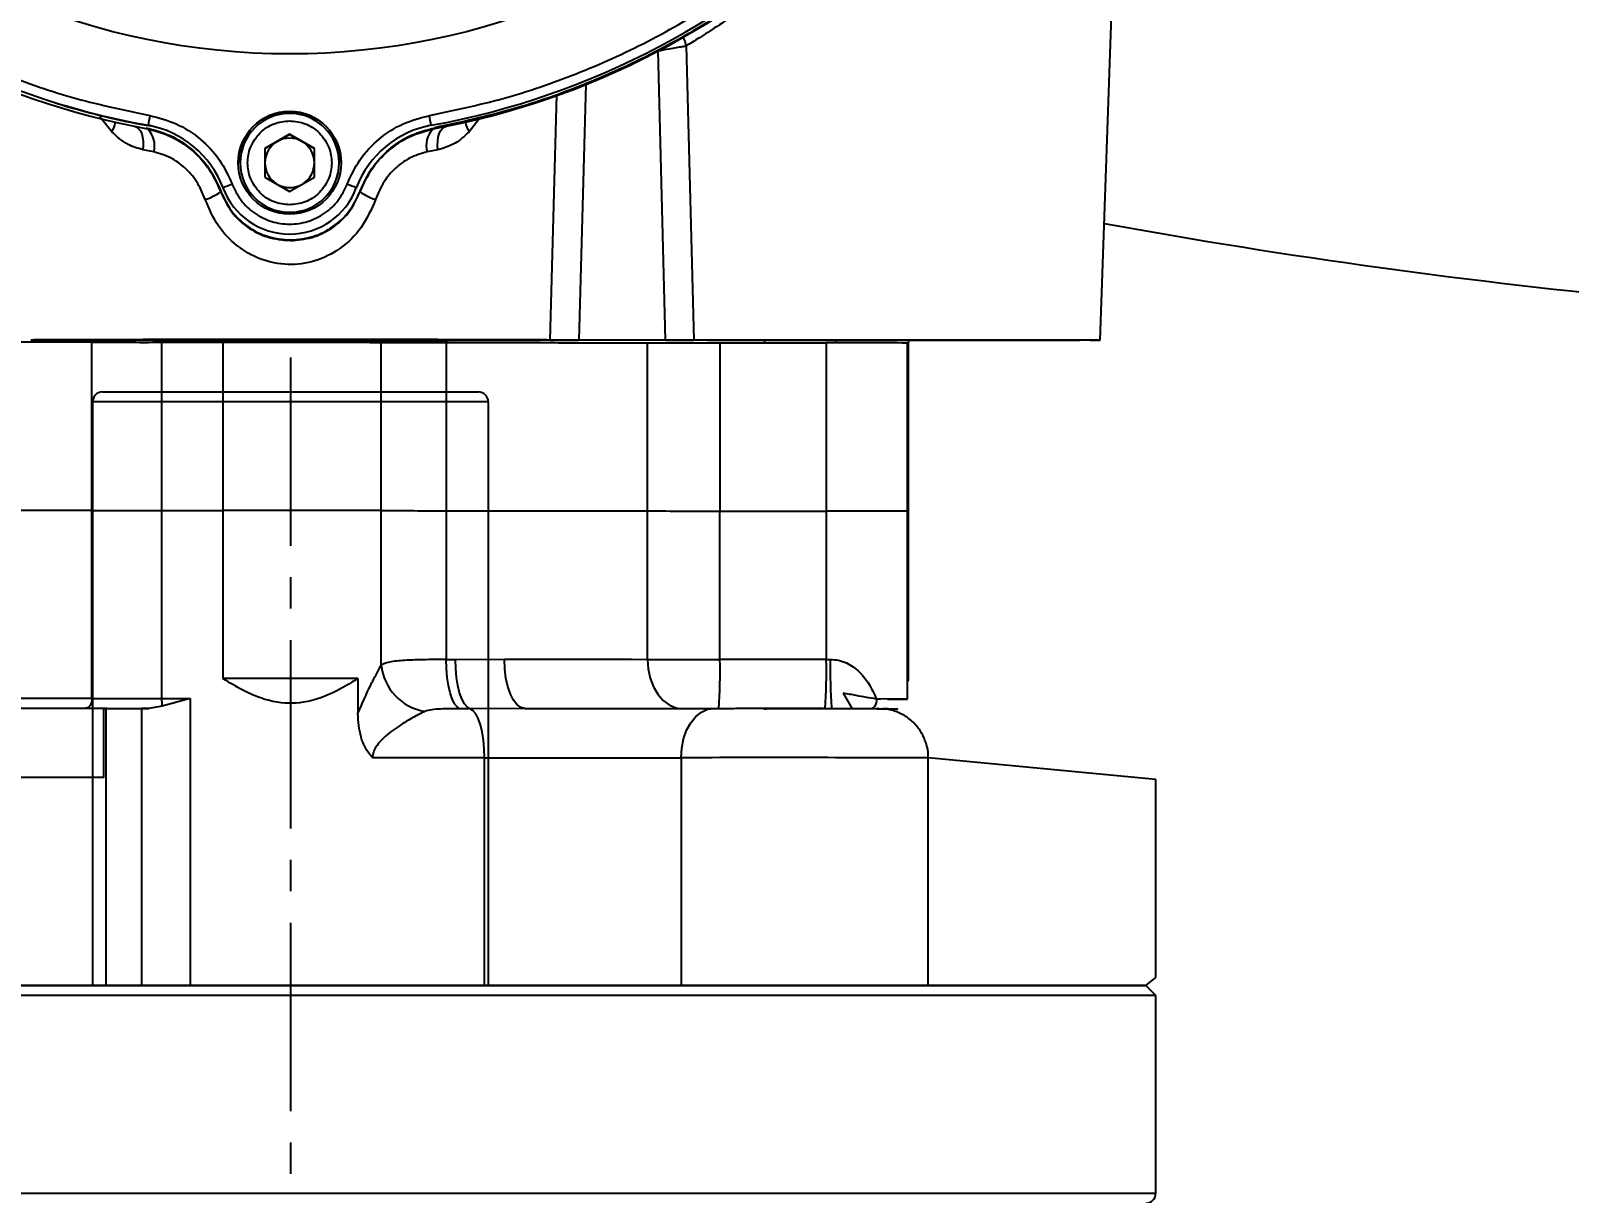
# Model space of a CAD drawing. Header units: millimetres. Extents: x 2160 to 4596, y 811 to 2534.
# Drawn here: x 3775.4 to 3931, y 2052.5 to 2170 of the extents above; entities that cross this region are included whole.
import ezdxf

# ---------------------------------------------------------------- set-up
doc = ezdxf.new("R2010")
doc.units = ezdxf.units.MM
doc.linetypes.add('CENTER2', pattern=[28.575, 19.05, -3.175, 3.175, -3.175])
doc.layers.add('2细线层', color=4, linetype='Continuous', lineweight=35)
doc.styles.get("Standard").update_dxf_attribs({"font": 'arial.ttf'})
doc.styles.add('TH_GBDIM', font='simplex.shx', dxfattribs={"width": 0.707, "bigfont": 'hzfs.shx'})
doc.dimstyles.new('ISO-25$0', dxfattribs={"dimtxt": 2.5, "dimasz": 2.5, "dimexe": 1.25, "dimexo": 0.625, "dimtad": 1, "dimtxsty": 'Standard', "dimcen": 2.5, "dimdle": 5, "dimadec": 0, "dimazin": 0, "dimtfac": 1, "dimtmove": 0, "dimatfit": 3, "dimfxl": 0, "dimarcsym": 0})

# ---------------------------------------------------------------- blocks, each defined once
blk = doc.blocks.new('*U48')
at = {"layer": '2细线层', "color": 0, "linetype": 'CENTER2', "lineweight": -3, "transparency": 16777216}
blk.add_line((0, 514.5), (0, -12.5), dxfattribs=at)
blk = doc.blocks.new('*D63')
at = {"color": 1, "linetype": 'Continuous', "transparency": 16777216}
for p, q in [((3799.19, 2073.53), (3686.81, 2073.53)), ((3696.81, 1625.03), (3696.81, 2061.03)), ((3799.19, 1612.53), (3686.81, 1612.53))]:
    blk.add_line(p, q, dxfattribs=at)
at = {"color": 1, "linetype": 'ByBlock', "transparency": 16777216}
for points in [[(3694.73, 2061.03), (3698.89, 2061.03), (3696.81, 2073.53)], [(3694.73, 1625.03), (3698.89, 1625.03), (3696.81, 1612.53)]]:
    blk.add_solid(points, dxfattribs=at)
at = {"layer": 'Defpoints', "color": 0, "linetype": 'ByBlock', "transparency": 16777216}
for p in [(3696.81, 2073.53), (3801.69, 2073.53), (3801.69, 1612.53)]:
    blk.add_point(p, dxfattribs=at)
at = {"color": 1, "linetype": 'ByBlock', "lineweight": -3, "transparency": 16777216, "insert": (3684.31, 1843.03), "char_height": 15, "attachment_point": 5, "rotation": 90, "style": 'TH_GBDIM'}
blk.add_mtext('461', dxfattribs=at)

msp = doc.modelspace()

# ---------------------------------------------------------------- linework, layer by layer
at = {"color": 7, "linetype": 'Continuous', "lineweight": 25}
for p, q in [((3883.559, 2138.774), (3886.809, 2231.811)), ((3841.69, 2168.518), (3842.474, 2138.788)), ((3839.607, 2138.783), (3838.863, 2168.016)), ((3831.563, 2164.641), (3830.859, 2138.783)), ((3827.944, 2138.788), (3828.635, 2163.579)), ((3783.626, 2159.848), (3782.435, 2161.344)), ((3820.943, 2161.338), (3819.757, 2159.848)), ((3785.927, 2160.398), (3787.073, 2160.178)), ((3787.073, 2160.178), (3787.073, 2160.25)), ((3787.302, 2160.458), (3787.302, 2160.492)), ((3801.614, 2159.586), (3799.114, 2158.143)), ((3800.364, 2158.858), (3801.614, 2159.58)), ((3804.114, 2158.143), (3801.614, 2159.586)), ((3801.614, 2159.58), (3801.614, 2159.586)), ((3801.614, 2159.58), (3802.864, 2158.858)), ((3815.927, 2160.492), (3815.927, 2160.458)), ((3816.309, 2160.177), (3817.456, 2160.398)), ((3816.309, 2160.25), (3816.309, 2160.177)), ((3787.865, 2157.802), (3786.78, 2158.03)), ((3799.114, 2158.136), (3800.364, 2158.858)), ((3799.114, 2158.143), (3799.114, 2155.256)), ((3802.864, 2158.858), (3804.114, 2158.136)), ((3804.114, 2155.256), (3804.114, 2158.143)), ((3816.602, 2158.029), (3815.517, 2157.802)), ((3796.614, 2156.698), (3796.614, 2156.687)), ((3806.614, 2156.687), (3806.614, 2156.698)), ((3799.114, 2155.256), (3801.614, 2153.813)), ((3801.614, 2153.813), (3804.114, 2155.256)), ((3794.643, 2153.838), (3794.643, 2153.771)), ((3794.874, 2154.17), (3794.874, 2154.136)), ((3808.354, 2154.136), (3808.354, 2154.17)), ((3808.739, 2153.771), (3808.739, 2153.838)), ((3781.627, 2121.558), (3781.627, 2138.558)), ((3785.842, 2138.531), (3785.838, 2138.728)), ((3788.657, 2138.554), (3788.657, 2121.554)), ((3792.423, 2138.81), (3792.441, 2138.547)), ((3794.868, 2138.556), (3794.868, 2121.556)), ((3810.871, 2121.547), (3810.871, 2138.547)), ((3810.941, 2138.546), (3810.959, 2138.81)), ((3817.446, 2138.532), (3817.445, 2121.532)), ((3817.544, 2138.728), (3817.54, 2138.531)), ((3839.607, 2138.783), (3830.859, 2138.783)), ((3839.607, 2138.766), (3830.859, 2138.766)), ((3837.794, 2121.505), (3837.794, 2138.505)), ((3845.121, 2138.499), (3855.871, 2138.5)), ((3845.121, 2138.499), (3845.121, 2121.499)), ((3849.642, 2138.499), (3849.658, 2138.739)), ((3855.871, 2138.5), (3855.871, 2121.5)), ((3856.86, 2138.732), (3856.856, 2138.448)), ((3864.069, 2121.482), (3864.069, 2138.482)), ((3864.069, 2138.431), (3864.191, 2138.428)), ((3864.191, 2138.428), (3864.212, 2138.73)), ((3864.191, 2121.428), (3864.191, 2138.428)), ((3781.626, 2102.558), (3781.627, 2121.558)), ((3788.657, 2121.554), (3788.657, 2102.554)), ((3794.868, 2121.556), (3794.868, 2104.556)), ((3810.871, 2105.939), (3810.871, 2121.547)), ((3817.445, 2121.532), (3817.445, 2106.482)), ((3837.794, 2121.505), (3837.802, 2121.505)), ((3837.794, 2106.505), (3837.794, 2121.505)), ((3845.121, 2121.499), (3855.871, 2121.5)), ((3845.121, 2106.499), (3845.121, 2121.499)), ((3855.871, 2121.5), (3855.871, 2106.5)), ((3864.069, 2102.482), (3864.069, 2121.482)), ((3864.069, 2121.431), (3864.191, 2121.428)), ((3864.191, 2104.428), (3864.191, 2121.428)), ((3818.378, 2106.481), (3823.32, 2106.527)), ((3855.871, 2106.5), (3845.121, 2106.499)), ((3808.513, 2104.556), (3808.513, 2101.029)), ((3857.565, 2103.084), (3858.497, 2101.49)), ((3864.069, 2104.307), (3864.191, 2104.428)), ((3782.834, 2094.545), (3782.834, 2101.545)), ((3782.834, 2101.541), (3783.042, 2101.543)), ((3783.042, 2101.543), (3786.637, 2101.55)), ((3783.042, 2101.543), (3783.042, 2073.543)), ((3786.637, 2101.55), (3786.637, 2073.55)), ((3788.737, 2101.78), (3787.385, 2101.551)), ((3791.548, 2102.555), (3788.737, 2101.78)), ((3791.548, 2102.555), (3791.548, 2073.555)), ((3824.804, 2101.534), (3819.851, 2101.516)), ((3825.441, 2101.537), (3824.804, 2101.534)), ((3852.069, 2101.51), (3852.069, 2101.494)), ((3821.323, 2073.55), (3821.323, 2096.55)), ((3841.194, 2096.558), (3841.193, 2073.558)), ((3866.188, 2073.534), (3866.188, 2096.534)), ((3801.691, 2073.535), (3715.191, 2073.535)), ((3888.191, 2073.535), (3801.691, 2073.535)), ((3889.191, 2072.535), (3888.191, 2073.535)), ((3889.191, 2072.535), (3714.191, 2072.535))]:
    msp.add_line(p, q, dxfattribs=at)
at = {"color": 7, "linetype": 'Continuous', "lineweight": -3}
for p, q in [((3782.691, 2133.535), (3820.691, 2133.535)), ((3781.691, 2132.535), (3781.691, 2073.535)), ((3821.691, 2132.535), (3781.691, 2132.535)), ((3821.691, 2132.535), (3821.691, 2073.535)), ((3715.191, 2073.535), (3888.191, 2073.535)), ((3889.191, 2072.535), (3714.191, 2072.535)), ((3889.19, 2052.535), (3889.19, 2072.535)), ((3889.191, 2052.535), (3889.191, 2072.535)), ((3714.191, 2052.535), (3889.191, 2052.535))]:
    msp.add_line(p, q, dxfattribs=at)
at = {"linetype": 'ByBlock'}
for p, q in [((3889.187, 2094.374), (3866.161, 2096.545)), ((3889.187, 2074.344), (3889.187, 2094.374)), ((3737.193, 2073.535), (3866.188, 2073.534)), ((3888.191, 2073.535), (3889.187, 2074.344))]:
    msp.add_line(p, q, dxfattribs=at)
at = {"color": 7, "linetype": 'Continuous', "lineweight": 25, "flags": 128}
for points in [[(3841.69, 2168.518), (3841.588, 2169.004), (3841.415, 2169.388)], [(3785.927, 2160.398), (3786.148, 2160.312), (3786.347, 2160.151), (3786.517, 2159.919), (3786.652, 2159.625), (3786.748, 2159.277), (3786.803, 2158.887), (3786.813, 2158.466), (3786.78, 2158.03)], [(3816.602, 2158.029), (3816.569, 2158.466), (3816.58, 2158.886), (3816.634, 2159.277), (3816.73, 2159.624), (3816.866, 2159.919), (3817.035, 2160.15), (3817.234, 2160.312), (3817.456, 2160.398)], [(3788.657, 2138.554), (3789.427, 2138.554), (3790.199, 2138.554), (3790.973, 2138.555), (3791.749, 2138.555), (3792.527, 2138.555), (3793.306, 2138.556), (3794.087, 2138.556), (3794.868, 2138.556)], [(3817.446, 2138.532), (3820.281, 2138.53), (3823.052, 2138.527), (3825.748, 2138.525), (3828.361, 2138.521), (3830.88, 2138.518), (3833.298, 2138.514), (3835.605, 2138.51), (3837.794, 2138.505)], [(3788.657, 2121.554), (3789.427, 2121.554), (3790.199, 2121.555), (3790.973, 2121.555), (3791.749, 2121.555), (3792.527, 2121.555), (3793.306, 2121.556), (3794.086, 2121.556), (3794.868, 2121.556)], [(3788.657, 2121.554), (3789.427, 2121.554), (3790.199, 2121.555), (3790.973, 2121.555), (3791.749, 2121.555), (3792.527, 2121.555), (3793.306, 2121.556), (3794.086, 2121.556), (3794.868, 2121.556)], [(3817.445, 2121.532), (3820.281, 2121.53), (3823.052, 2121.527), (3825.748, 2121.525), (3828.36, 2121.521), (3830.88, 2121.518), (3833.298, 2121.514), (3835.605, 2121.51), (3837.794, 2121.505)], [(3817.445, 2121.532), (3820.281, 2121.53), (3823.052, 2121.527), (3825.748, 2121.525), (3828.36, 2121.521), (3830.88, 2121.518), (3833.298, 2121.514), (3835.605, 2121.51), (3837.794, 2121.505)], [(3818.835, 2101.516), (3818.557, 2101.69), (3818.293, 2102.025), (3818.053, 2102.511), (3817.844, 2103.131), (3817.674, 2103.864), (3817.549, 2104.686), (3817.471, 2105.568), (3817.445, 2106.482)], [(3817.445, 2106.482), (3817.562, 2106.482), (3817.679, 2106.482), (3817.796, 2106.482), (3817.913, 2106.482), (3818.029, 2106.482), (3818.146, 2106.482), (3818.262, 2106.482), (3818.378, 2106.481)], [(3819.851, 2101.516), (3819.556, 2101.689), (3819.277, 2102.024), (3819.022, 2102.51), (3818.801, 2103.13), (3818.621, 2103.863), (3818.488, 2104.685), (3818.406, 2105.568), (3818.378, 2106.481)], [(3825.441, 2101.537), (3825.027, 2101.631), (3824.629, 2101.914), (3824.263, 2102.374), (3823.941, 2102.995), (3823.678, 2103.751), (3823.482, 2104.615), (3823.361, 2105.552), (3823.32, 2106.527)], [(3823.32, 2106.527), (3825.312, 2106.525), (3827.258, 2106.523), (3829.156, 2106.52), (3831.001, 2106.518), (3832.791, 2106.515), (3834.522, 2106.512), (3836.191, 2106.509), (3837.794, 2106.505)], [(3837.794, 2106.505), (3837.862, 2105.53), (3838.063, 2104.593), (3838.39, 2103.729), (3838.831, 2102.972), (3839.367, 2102.351), (3839.979, 2101.891), (3840.643, 2101.608), (3841.333, 2101.513)], [(3855.871, 2106.5), (3855.922, 2106.5), (3855.973, 2106.5), (3856.024, 2106.5), (3856.075, 2106.5), (3856.126, 2106.5), (3856.178, 2106.5), (3856.229, 2106.5), (3856.28, 2106.5)], [(3864.069, 2104.432), (3864.191, 2104.428), (3864.191, 2104.428)], [(3781.626, 2102.558), (3781.614, 2102.363), (3781.576, 2102.175), (3781.515, 2102.002), (3781.433, 2101.85), (3781.332, 2101.726), (3781.218, 2101.633), (3781.094, 2101.576), (3780.965, 2101.556)], [(3787.385, 2101.551), (3787.289, 2101.551), (3787.193, 2101.551), (3787.098, 2101.551), (3787.004, 2101.551), (3786.911, 2101.551), (3786.818, 2101.55), (3786.727, 2101.55), (3786.637, 2101.55)], [(3788.657, 2102.554), (3789.017, 2102.554), (3789.377, 2102.554), (3789.738, 2102.554), (3790.099, 2102.555), (3790.461, 2102.555), (3790.823, 2102.555), (3791.185, 2102.555), (3791.548, 2102.555)], [(3819.851, 2101.516), (3819.724, 2101.516), (3819.598, 2101.516), (3819.471, 2101.516), (3819.344, 2101.516), (3819.217, 2101.516), (3819.09, 2101.516), (3818.963, 2101.516), (3818.835, 2101.516)], [(3821.323, 2096.55), (3821.296, 2097.464), (3821.214, 2098.346), (3821.081, 2099.168), (3820.901, 2099.901), (3820.68, 2100.521), (3820.425, 2101.007), (3820.146, 2101.342), (3819.851, 2101.516)], [(3841.194, 2096.558), (3841.258, 2097.533), (3841.447, 2098.471), (3841.755, 2099.335), (3842.169, 2100.091), (3842.674, 2100.712), (3843.25, 2101.173), (3843.875, 2101.456), (3844.525, 2101.55)], [(3860.949, 2102.496), (3860.937, 2102.301), (3860.902, 2102.113), (3860.846, 2101.94), (3860.77, 2101.788), (3860.678, 2101.664), (3860.572, 2101.571), (3860.458, 2101.514), (3860.339, 2101.494)], [(3821.323, 2096.55), (3819.939, 2096.551), (3818.543, 2096.552), (3817.138, 2096.552), (3815.724, 2096.553), (3814.301, 2096.554), (3812.871, 2096.555), (3811.434, 2096.555), (3809.991, 2096.556)], [(3821.323, 2096.55), (3823.884, 2096.548), (3826.514, 2096.547), (3829.169, 2096.547), (3831.801, 2096.548), (3834.363, 2096.55), (3836.811, 2096.552), (3839.101, 2096.555), (3841.194, 2096.558)]]:
    msp.add_lwpolyline(points, dxfattribs=at)
at = {"color": 7, "linetype": 'Continuous', "lineweight": 25}
for centre, radius in [((3801.614, 2239.203), 71.5), ((3801.614, 2156.704), 5.2)]:
    msp.add_circle(centre, radius, dxfattribs=at)
for centre, radius, start, end in [((3801.614, 2239.201), 80, 190.30617, 259.69396), ((3801.614, 2239.201), 80, 280.30604, 349.69383), ((3801.691, 2238.829), 80, 190.52799, 258.6349), ((3801.692, 2238.829), 80, 281.36448, 349.47139), ((3801.614, 2239.167), 80, 252.76849, 259.69392), ((3781.732, 2161.136), 2.29, 325.76645, 351.8077), ((4435.53, 2043.382), 658.722, 169.672162, 169.759325), ((3801.614, 2156.687), 5.2, 0.00011, 179.99974), ((3801.614, 2156.698), 5, 89.99962, 179.99978), ((3801.614, 2156.698), 5, 359.99991, 89.99976), ((3167.718, 2043.386), 658.702, 10.240673, 10.327838), ((3821.65, 2161.136), 2.29, 188.19168, 214.23293), ((3785.657, 2158.457), 2.303, 343.4735, 45.70276), ((3785.513, 2150.654), 10, 20.58678, 79.69395), ((3785.513, 2150.619), 10, 78.01772, 79.69392), ((3801.614, 2156.693), 2.5, 59.99975, 119.99962), ((3817.716, 2150.654), 10, 100.30605, 159.41322), ((3817.727, 2158.457), 2.305, 134.36929, 196.50795), ((3801.614, 2156.693), 2.5, 119.9996, 179.99966), ((3801.614, 2156.693), 2.5, 359.99971, 59.99978), ((3801.614, 2156.698), 5, 179.99994, 359.99975), ((3801.614, 2156.687), 5, 179.99994, 359.99975), ((3801.614, 2156.693), 2.5, 179.99971, 236.17979), ((3801.614, 2156.693), 2.5, 303.81959, 359.99967), ((3839.623, 2037.17), 125.266, 110.47237, 110.93011), ((3801.614, 2156.693), 2.5, 243.81973, 296.17964), ((3763.606, 2037.17), 125.265, 69.06989, 69.52763), ((3791.727, 2157.708), 4.899, 285.98985, 306.52729), ((3801.614, 2156.702), 7.2, 200.5868, 339.4132), ((3811.655, 2157.708), 4.899, 233.47211, 254.00953), ((4001.514, 2796.869), 656.897, 259.692209, 264.621686), ((3776.691, 354.988), 1783.576, 89.841456, 90.268476), ((3786.905, 5310.741), 3172.188, 269.904659, 270.031645), ((3801.356, -554.591), 2693.155, 89.797567, 90.13802), ((3817.162, 3466.766), 1328.233, 269.728619, 270.012215), ((3844.511, 5683.256), 3544.757, 269.891426, 270.009859), ((3858.069, 1229.091), 909.411, 89.621935, 90.138469), ((3776.691, 337.988), 1783.576, 89.841456, 90.268476), ((3776.708, 379.984), 1741.581, 89.838188, 90.275424), ((3786.905, 5293.741), 3172.188, 269.904659, 270.031645), ((3801.356, -571.591), 2693.155, 89.797567, 90.13802), ((3817.162, 3449.766), 1328.233, 269.728619, 270.012215), ((3844.511, 5666.256), 3544.757, 269.891426, 270.009859), ((3844.513, 5669.259), 3547.76, 269.891621, 270.009825), ((3858.069, 1212.091), 909.411, 89.621935, 90.138469), ((3844.511, 5651.256), 3544.757, 269.891426, 270.009859), ((3795.047, 2105.248), 50.089, 355.71964, 1.43088), ((3805.797, 2105.249), 50.089, 355.71964, 1.43088), ((3918.405, 2105.407), 62.135, 178.9928, 183.52068), ((3816.141, 2106.47), 5.296, 185.75485, 260.76773), ((3801.671, -1546.205), 3650.767, 89.892614, 90.106762), ((3776.411, -897.12), 2999.683, 89.900382, 90.122565), ((3786.905, 5274.741), 3172.188, 269.904659, 270.031645), ((3791.911, 2102.497), 3.255, 178.99862, 192.73455), ((3861.644, 1903.581), 198.916, 89.30143, 90.20024), ((3862.45, 2212.013), 109.543, 269.8003, 270.84701), ((3851.064, 1996.264), 105.229, 89.77709, 90.81371), ((3855.896, -287.304), 2388.8, 89.983979, 90.106094), ((3861.767, 2055.746), 45.743, 88.99451, 90.09488), ((3850.546, -1171.659), 3268.23, 89.725781, 90.163967), ((3776.328, 983.067), 1111.497, 89.664622, 90.334754)]:
    msp.add_arc(centre, radius, start, end, dxfattribs=at)
at = {"color": 7, "linetype": 'Continuous', "lineweight": -3}
for centre, start, end in [((3782.691, 2132.535), 90, 180), ((3820.691, 2132.535), 0, 90), ((3888.191, 2052.535), 270, 0)]:
    msp.add_arc(centre, 1, start, end, dxfattribs=at)
at = {"color": 7, "linetype": 'Continuous', "lineweight": 25}
for points, knots in [([(3723.889, 2225.07), (3724.415, 2222.574), (3725.478, 2217.537), (3728.016, 2210.16), (3731.285, 2202.918), (3735.348, 2195.939), (3740.16, 2189.336), (3745.652, 2183.242), (3751.746, 2177.749), (3758.349, 2172.938), (3765.328, 2168.875), (3772.57, 2165.606), (3779.947, 2163.067), (3784.985, 2162.005), (3787.481, 2161.478)], [0, 0, 0, 0, 0.0799588, 0.1613715, 0.2441424, 0.3288926, 0.4142166, 0.5, 0.5857784, 0.6711024, 0.7558576, 0.8386237, 0.9200388, 1, 1, 1, 1]), ([(3815.748, 2161.478), (3818.244, 2162.005), (3823.281, 2163.067), (3830.658, 2165.606), (3837.9, 2168.875), (3844.879, 2172.938), (3851.482, 2177.749), (3857.576, 2183.242), (3863.068, 2189.335), (3867.88, 2195.938), (3871.943, 2202.917), (3875.212, 2210.159), (3877.751, 2217.536), (3878.813, 2222.574), (3879.34, 2225.07)], [0, 0, 0, 0, 0.07995876, 0.16137147, 0.24414236, 0.32889261, 0.41421659, 0.49999999, 0.58577836, 0.67110241, 0.75585763, 0.83862366, 0.92003884, 1, 1, 1, 1]), ([(3861.671, 2185.961), (3861.255, 2185.421), (3859.612, 2183.289), (3857.122, 2180.702), (3854.494, 2178.142), (3852.678, 2176.502), (3850.961, 2175.044), (3849.03, 2173.497), (3846.916, 2171.921), (3844.779, 2170.45), (3842.95, 2169.278), (3842.11, 2168.771), (3841.69, 2168.518)], [0, 0, 0, 0, 0.062604, 0.2470823, 0.3316041, 0.4109645, 0.4848735, 0.5577001, 0.6699109, 0.7803814, 0.8900792, 1, 1, 1, 1]), ([(3838.863, 2168.016), (3839.241, 2168.087), (3839.917, 2168.214), (3840.733, 2168.362), (3841.342, 2168.467), (3841.57, 2168.5), (3841.69, 2168.518)], [0, 0, 0, 0, 0.3058344, 0.5465706, 0.7614659, 1, 1, 1, 1]), ([(3787.481, 2161.478), (3788.384, 2161.245), (3790.22, 2160.77), (3792.634, 2159.185), (3794.624, 2157.093), (3795.419, 2155.37), (3795.81, 2154.524)], [0, 0, 0, 0, 0.24579633, 0.5, 0.75420367, 1, 1, 1, 1]), ([(3801.614, 2152.449), (3801.08, 2152.506), (3800.257, 2152.594), (3799.267, 2153.123), (3798.588, 2153.672), (3798.035, 2154.353), (3797.522, 2155.342), (3797.262, 2156.699), (3797.522, 2158.056), (3798.036, 2159.046), (3798.588, 2159.727), (3799.267, 2160.275), (3800.257, 2160.805), (3801.08, 2160.893), (3801.614, 2160.949)], [0, 0, 0, 0, 0.1197284, 0.1841803, 0.25, 0.3158197, 0.3802716, 0.5, 0.6197284, 0.6841803, 0.75, 0.8158197, 0.8802716, 1, 1, 1, 1]), ([(3801.614, 2160.949), (3802.149, 2160.893), (3802.971, 2160.805), (3803.961, 2160.275), (3804.641, 2159.727), (3805.193, 2159.046), (3805.706, 2158.056), (3805.967, 2156.699), (3805.706, 2155.342), (3805.193, 2154.353), (3804.641, 2153.672), (3803.961, 2153.123), (3802.971, 2152.593), (3802.149, 2152.506), (3801.614, 2152.449)], [0, 0, 0, 0, 0.1197284, 0.1841803, 0.25, 0.3158197, 0.3802716, 0.5, 0.6197284, 0.6841803, 0.75, 0.8158197, 0.8802716, 1, 1, 1, 1]), ([(3807.418, 2154.524), (3807.809, 2155.37), (3808.604, 2157.093), (3810.594, 2159.185), (3813.008, 2160.77), (3814.845, 2161.245), (3815.748, 2161.478)], [0, 0, 0, 0, 0.2457963, 0.5, 0.7542037, 1, 1, 1, 1]), ([(3786.78, 2158.03), (3786.261, 2158.172), (3785.072, 2158.497), (3784.147, 2159.362), (3783.626, 2159.848)], [0, 0, 0, 0, 0.4371728, 1, 1, 1, 1]), ([(3787.073, 2160.178), (3787.915, 2159.957), (3789.516, 2159.539), (3791.683, 2158.124), (3793.515, 2156.241), (3794.262, 2154.605), (3794.643, 2153.771)], [0, 0, 0, 0, 0.26099863, 0.49636793, 0.74300297, 1, 1, 1, 1]), ([(3808.739, 2153.771), (3809.1, 2154.569), (3809.809, 2156.136), (3811.578, 2158.023), (3813.76, 2159.502), (3815.431, 2159.945), (3816.309, 2160.177)], [0, 0, 0, 0, 0.2456313, 0.4818963, 0.7279559, 1, 1, 1, 1]), ([(3819.757, 2159.848), (3819.305, 2159.414), (3818.39, 2158.537), (3817.203, 2158.2), (3816.602, 2158.029)], [0, 0, 0, 0, 0.4941181, 1, 1, 1, 1]), ([(3793.077, 2152.998), (3792.814, 2153.626), (3792.304, 2154.841), (3791.041, 2156.26), (3789.544, 2157.326), (3788.444, 2157.638), (3787.865, 2157.802)], [0, 0, 0, 0, 0.2620246, 0.5070925, 0.7405708, 1, 1, 1, 1]), ([(3815.517, 2157.802), (3814.914, 2157.628), (3813.766, 2157.297), (3812.27, 2156.194), (3811.047, 2154.779), (3810.562, 2153.615), (3810.305, 2152.998)], [0, 0, 0, 0, 0.2703279, 0.514495, 0.7428516, 1, 1, 1, 1]), ([(3795.81, 2154.524), (3796.074, 2153.97), (3796.615, 2152.836), (3798.034, 2151.527), (3799.75, 2150.689), (3801.614, 2150.413), (3803.478, 2150.689), (3805.195, 2151.527), (3806.613, 2152.836), (3807.154, 2153.97), (3807.418, 2154.524)], [0, 0, 0, 0, 0.122089, 0.25, 0.377911, 0.5, 0.622089, 0.75, 0.877911, 1, 1, 1, 1]), ([(3810.305, 2152.998), (3809.874, 2152.009), (3809.038, 2150.09), (3806.831, 2147.956), (3804.247, 2146.655), (3801.42, 2146.267), (3798.622, 2146.832), (3796.207, 2148.242), (3794.224, 2150.317), (3793.474, 2152.069), (3793.077, 2152.998)], [0, 0, 0, 0, 0.1390265, 0.2697534, 0.3919778, 0.5102993, 0.6316826, 0.7541631, 0.8697612, 1, 1, 1, 1]), ([(3794.643, 2153.771), (3794.978, 2153.06), (3795.623, 2151.688), (3797.302, 2150.136), (3799.34, 2149.053), (3800.907, 2148.91), (3801.691, 2148.838)], [0, 0, 0, 0, 0.2554546, 0.4932726, 0.7463741, 1, 1, 1, 1]), ([(3801.691, 2148.838), (3802.427, 2148.901), (3803.916, 2149.029), (3805.957, 2150.047), (3807.709, 2151.6), (3808.392, 2153.039), (3808.739, 2153.771)], [0, 0, 0, 0, 0.2379914, 0.4818785, 0.7367294, 1, 1, 1, 1]), ([(3794.962, 2138.556), (3795.226, 2138.557), (3796.167, 2138.559), (3798.537, 2138.561), (3801.682, 2138.563), (3804.881, 2138.561), (3807.692, 2138.558), (3809.913, 2138.553), (3810.598, 2138.549), (3810.941, 2138.546)], [0, 0, 0, 0, 0.0610151, 0.2175126, 0.3740101, 0.5305075, 0.687005, 0.8435025, 1, 1, 1, 1]), ([(3817.54, 2138.531), (3819.381, 2138.529), (3823.064, 2138.527), (3828.248, 2138.52), (3833.06, 2138.513), (3836.788, 2138.506), (3838.7, 2138.502), (3839.332, 2138.5)], [0, 0, 0, 0, 0.2225072, 0.4450145, 0.6675217, 0.8900289, 1, 1, 1, 1]), ([(3830.859, 2138.783), (3830.526, 2138.783), (3829.858, 2138.783), (3828.972, 2138.785), (3828.272, 2138.786), (3828.053, 2138.788), (3827.944, 2138.788)], [0, 0, 0, 0, 0.2498453, 0.499878, 0.7504829, 1, 1, 1, 1]), ([(3827.944, 2138.761), (3828.053, 2138.762), (3828.272, 2138.763), (3828.972, 2138.765), (3829.858, 2138.766), (3830.526, 2138.766), (3830.859, 2138.766)], [0, 0, 0, 0, 0.2495171, 0.500122, 0.7501547, 1, 1, 1, 1]), ([(3842.474, 2138.788), (3842.353, 2138.787), (3842.111, 2138.786), (3841.418, 2138.784), (3840.563, 2138.783), (3839.925, 2138.783), (3839.607, 2138.783)], [0, 0, 0, 0, 0.2496449, 0.5001084, 0.750039, 1, 1, 1, 1]), ([(3839.607, 2138.766), (3839.925, 2138.766), (3840.563, 2138.766), (3841.418, 2138.765), (3842.111, 2138.763), (3842.353, 2138.762), (3842.474, 2138.762)], [0, 0, 0, 0, 0.24964713, 0.50011038, 0.75004125, 1, 1, 1, 1]), ([(3813.463, 2106.41), (3812.88, 2106.371), (3811.716, 2106.292), (3811.152, 2106.056), (3810.871, 2105.939)], [0, 0, 0, 0, 0.5005372, 1, 1, 1, 1]), ([(3817.445, 2106.482), (3816.648, 2106.481), (3815.178, 2106.478), (3814.002, 2106.432), (3813.463, 2106.41)], [0, 0, 0, 0, 0.5420141, 1, 1, 1, 1]), ([(3856.28, 2106.5), (3856.561, 2106.482), (3857.127, 2106.448), (3857.914, 2106.171), (3858.628, 2105.759), (3859.421, 2105.079), (3860.256, 2104.003), (3860.707, 2103.022), (3860.949, 2102.496)], [0, 0, 0, 0, 0.1244738, 0.250966, 0.3714749, 0.5001039, 0.7321774, 1, 1, 1, 1]), ([(3808.513, 2101.029), (3808.936, 2102.007), (3809.572, 2103.474), (3810.41, 2105.063), (3810.718, 2105.647), (3810.871, 2105.939)], [0, 0, 0, 0, 0.49994866, 0.7504157, 1, 1, 1, 1]), ([(3808.513, 2104.556), (3807.709, 2104.067), (3806.105, 2103.091), (3803.37, 2102.068), (3800.736, 2101.987), (3798.558, 2102.604), (3796.714, 2103.428), (3795.527, 2104.154), (3794.868, 2104.556)], [0, 0, 0, 0, 0.1923908, 0.3834722, 0.589159, 0.7155413, 0.8423238, 1, 1, 1, 1]), ([(3860.949, 2102.496), (3860.609, 2102.547), (3859.908, 2102.652), (3858.876, 2102.859), (3858.022, 2103.006), (3857.565, 2103.084)], [0, 0, 0, 0, 0.3043315, 0.6280366, 1, 1, 1, 1]), ([(3770.787, 2101.554), (3771.097, 2101.555), (3771.724, 2101.556), (3772.923, 2101.558), (3774.251, 2101.559), (3775.659, 2101.56), (3777.094, 2101.56), (3778.506, 2101.559), (3779.839, 2101.558), (3780.592, 2101.557), (3780.965, 2101.556)], [0, 0, 0, 0, 0.1236811, 0.25, 0.3763189, 0.5, 0.6236811, 0.75, 0.8763189, 1, 1, 1, 1]), ([(3818.835, 2101.516), (3818.166, 2101.512), (3817.163, 2101.506), (3815.962, 2101.439), (3815.514, 2101.308), (3815.291, 2101.242)], [0, 0, 0, 0, 0.5005553, 0.7509565, 1, 1, 1, 1]), ([(3825.441, 2101.537), (3827.147, 2101.537), (3830.595, 2101.536), (3835.686, 2101.539), (3840.484, 2101.543), (3843.188, 2101.548), (3844.525, 2101.55)], [0, 0, 0, 0, 0.2473128, 0.5, 0.7526872, 1, 1, 1, 1]), ([(3844.525, 2101.55), (3844.981, 2101.551), (3845.917, 2101.553), (3847.584, 2101.554), (3849.425, 2101.555), (3851.371, 2101.556), (3853.309, 2101.555), (3855.134, 2101.554), (3856.757, 2101.552), (3858.153, 2101.55), (3859.329, 2101.547), (3860.283, 2101.543), (3860.909, 2101.539), (3861.201, 2101.537), (3861.166, 2101.535), (3861.163, 2101.535)], [0, 0, 0, 0, 0.077462, 0.1591116, 0.2438126, 0.330126, 0.4164394, 0.5011404, 0.5827899, 0.660252, 0.737714, 0.8193635, 0.9040645, 0.9903779, 1, 1, 1, 1]), ([(3866.162, 2096.526), (3866.17, 2096.615), (3866.218, 2097.123), (3865.993, 2098.048), (3865.485, 2099.201), (3864.678, 2100.188), (3863.661, 2100.942), (3862.665, 2101.343), (3861.973, 2101.479), (3861.655, 2101.514), (3861.582, 2101.519), (3861.57, 2101.519)], [0, 0, 0, 0, 0.0358209, 0.2034054, 0.3709909, 0.5385787, 0.7061735, 0.8738152, 0.9601743, 0.9931696, 1, 1, 1, 1]), ([(3809.991, 2096.556), (3809.749, 2096.857), (3809.244, 2097.485), (3808.65, 2099.003), (3808.567, 2100.226), (3808.513, 2101.029)], [0, 0, 0, 0, 0.2406414, 0.5017344, 1, 1, 1, 1]), ([(3815.291, 2101.242), (3814.869, 2101.033), (3814.023, 2100.616), (3812.481, 2099.664), (3811.167, 2098.685), (3810.367, 2097.752), (3810.043, 2097.097), (3810.008, 2096.729), (3809.991, 2096.556)], [0, 0, 0, 0, 0.2492008, 0.4991017, 0.7489308, 0.8742239, 0.9407402, 1, 1, 1, 1]), ([(3861.019, 2101.493), (3861.559, 2101.492), (3862.68, 2101.489), (3863.174, 2101.483), (3863.076, 2101.479), (3862.587, 2101.477), (3862.569, 2101.477)], [0, 0, 0, 0, 0.3133856, 0.650453, 0.9875204, 1, 1, 1, 1])]:
    msp.add_open_spline(points, degree=3, knots=knots, dxfattribs=at)
for points in [[(3880.345, 2224.285), (3879.78, 2221.67), (3878.65, 2216.441), (3875.971, 2208.861), (3872.602, 2201.573), (3868.506, 2194.663), (3863.743, 2188.196), (3858.355, 2182.239), (3852.398, 2176.851), (3845.931, 2172.088), (3839.021, 2167.992), (3831.733, 2164.623), (3824.153, 2161.944), (3818.924, 2160.815), (3816.309, 2160.25)], [(3787.073, 2160.25), (3787.913, 2160.028), (3789.591, 2159.584), (3791.773, 2158.124), (3793.572, 2156.212), (3794.286, 2154.629), (3794.643, 2153.838)], [(3808.739, 2153.838), (3809.096, 2154.629), (3809.81, 2156.212), (3811.609, 2158.124), (3813.791, 2159.584), (3815.47, 2160.028), (3816.309, 2160.25)], [(3794.643, 2153.838), (3794.968, 2153.143), (3795.618, 2151.753), (3797.33, 2150.175), (3799.398, 2149.106), (3800.927, 2148.971), (3801.691, 2148.903)], [(3801.691, 2148.903), (3802.455, 2148.971), (3803.984, 2149.106), (3806.052, 2150.175), (3807.764, 2151.753), (3808.414, 2153.143), (3808.739, 2153.838)], [(3827.944, 2138.788), (3827.523, 2138.791), (3826.68, 2138.797), (3824.526, 2138.806), (3821.791, 2138.814), (3818.482, 2138.82), (3814.711, 2138.826), (3810.577, 2138.83), (3806.197, 2138.832), (3801.691, 2138.833), (3797.185, 2138.832), (3792.805, 2138.83), (3788.671, 2138.826), (3784.9, 2138.82), (3781.591, 2138.814), (3778.855, 2138.806), (3776.702, 2138.798), (3775.859, 2138.792), (3775.438, 2138.788)], [(3827.944, 2138.761), (3827.523, 2138.758), (3826.68, 2138.752), (3824.526, 2138.743), (3821.791, 2138.736), (3818.482, 2138.729), (3814.711, 2138.724), (3810.577, 2138.72), (3806.197, 2138.718), (3801.691, 2138.717), (3797.185, 2138.718), (3792.805, 2138.72), (3788.671, 2138.724), (3784.9, 2138.729), (3781.591, 2138.736), (3778.855, 2138.744), (3776.702, 2138.752), (3775.859, 2138.758), (3775.438, 2138.762)], [(3782.691, 2138.775), (3782.762, 2138.778), (3782.903, 2138.783), (3784.033, 2138.791), (3785.789, 2138.798), (3788.17, 2138.804), (3791.067, 2138.809), (3794.373, 2138.813), (3797.96, 2138.815), (3801.691, 2138.816), (3805.422, 2138.815), (3809.009, 2138.813), (3812.315, 2138.809), (3815.212, 2138.804), (3817.593, 2138.797), (3819.349, 2138.79), (3820.479, 2138.783), (3820.62, 2138.777), (3820.691, 2138.775)], [(3820.691, 2138.775), (3820.62, 2138.772), (3820.479, 2138.767), (3819.349, 2138.759), (3817.593, 2138.752), (3815.212, 2138.746), (3812.315, 2138.741), (3809.009, 2138.737), (3805.422, 2138.735), (3801.691, 2138.734), (3797.96, 2138.735), (3794.373, 2138.737), (3791.067, 2138.741), (3788.17, 2138.746), (3785.789, 2138.752), (3784.033, 2138.759), (3782.903, 2138.767), (3782.762, 2138.772), (3782.691, 2138.775)], [(3805.941, 2138.542), (3805.877, 2138.543), (3805.749, 2138.545), (3804.767, 2138.548), (3803.362, 2138.55), (3801.691, 2138.551), (3800.02, 2138.55), (3798.615, 2138.548), (3797.633, 2138.545), (3797.505, 2138.543), (3797.441, 2138.542)], [(3817.54, 2138.531), (3816.75, 2138.532), (3815.172, 2138.533), (3813.228, 2138.537), (3811.707, 2138.541), (3811.196, 2138.545), (3810.941, 2138.546)], [(3842.474, 2138.788), (3842.899, 2138.79), (3843.749, 2138.795), (3845.786, 2138.802), (3848.307, 2138.808), (3851.289, 2138.813), (3854.624, 2138.816), (3858.21, 2138.819), (3861.933, 2138.82), (3865.675, 2138.819), (3869.32, 2138.817), (3872.751, 2138.814), (3875.861, 2138.81), (3878.55, 2138.804), (3880.739, 2138.797), (3882.341, 2138.79), (3883.367, 2138.782), (3883.495, 2138.777), (3883.559, 2138.774)], [(3883.559, 2138.774), (3883.495, 2138.772), (3883.367, 2138.766), (3882.341, 2138.759), (3880.739, 2138.751), (3878.55, 2138.745), (3875.861, 2138.739), (3872.751, 2138.735), (3869.32, 2138.732), (3865.675, 2138.73), (3861.933, 2138.729), (3858.21, 2138.73), (3854.624, 2138.733), (3851.289, 2138.736), (3848.307, 2138.741), (3845.786, 2138.747), (3843.749, 2138.754), (3842.899, 2138.759), (3842.474, 2138.762)], [(3848.559, 2138.775), (3848.611, 2138.777), (3848.716, 2138.78), (3849.548, 2138.786), (3850.842, 2138.791), (3852.596, 2138.796), (3854.731, 2138.8), (3857.167, 2138.802), (3859.81, 2138.804), (3862.559, 2138.805), (3865.308, 2138.804), (3867.951, 2138.802), (3870.388, 2138.8), (3872.522, 2138.796), (3874.277, 2138.791), (3875.571, 2138.786), (3876.403, 2138.78), (3876.507, 2138.776), (3876.559, 2138.774)], [(3876.559, 2138.774), (3876.507, 2138.772), (3876.403, 2138.769), (3875.571, 2138.763), (3874.277, 2138.758), (3872.522, 2138.753), (3870.388, 2138.749), (3867.951, 2138.747), (3865.308, 2138.745), (3862.559, 2138.744), (3859.81, 2138.745), (3857.167, 2138.747), (3854.731, 2138.75), (3852.596, 2138.753), (3850.842, 2138.758), (3849.548, 2138.763), (3848.716, 2138.769), (3848.611, 2138.773), (3848.559, 2138.775)], [(3780.965, 2101.556), (3781.925, 2101.555), (3783.846, 2101.552), (3786.205, 2101.552), (3787.385, 2101.551)]]:
    msp.add_open_spline(points, degree=3, dxfattribs=at)

# ---------------------------------------------------------------- block references
at = {"layer": '2细线层', "color": 1, "linetype": 'CENTER2', "lineweight": -3}
msp.add_blockref('*U48', (3801.691, 1622.535), dxfattribs=at)

# ---------------------------------------------------------------- dimensions: what is measured, and where the dimension line sits
at = {"color": 0, "linetype": 'ByBlock', "lineweight": -3}
dim = msp.add_aligned_dim(p1=(3801.691, 1612.535), p2=(3801.691, 2073.535), distance=104.879, dimstyle='ISO-25$0', override={"dimscale": 5, "dimtxt": 3, "dimasz": 2.5, "dimexe": 2, "dimexo": 0.5, "dimgap": 1, "dimdec": 1, "dimtxsty": 'TH_GBDIM', "dimcen": 2, "dimclrd": 1, "dimclre": 1, "dimclrt": 1, "dimtdec": 1, "dimatfit": 0, "dimlwd": 65535, "dimlwe": 65535}, dxfattribs=at)
dim.commit()
dim.dimension.update_dxf_attribs({"geometry": '*D63', "text_midpoint": (3684.311, 1843.035)})

doc.saveas('drawing.dxf')
